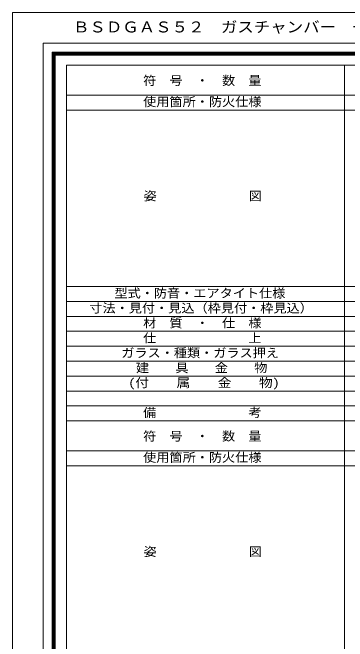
# Model space of a CAD drawing. Units: millimetres, scale not verified. Extents: x -14862 to 14850, y -10512 to 10500.
# Drawn here: x -14850 to -9249, y -30 to 10500 of the extents above; entities that cross this region are included whole.
import ezdxf
from ezdxf.enums import TextEntityAlignment as Align

# ---------------------------------------------------------------- set-up
doc = ezdxf.new("R2010")
doc.units = ezdxf.units.MM
doc.header["$LTSCALE"] = 50
doc.layers.add('0-0_0', color=7, linetype='Continuous')
doc.layers.add('0-1_USER1', color=7, linetype='Continuous', lineweight=9)
doc.styles.add('ＭＳ ゴシック', font='')
doc.styles.get('ＭＳ ゴシック').set_extended_font_data('MS Gothic')

msp = doc.modelspace()

# ---------------------------------------------------------------- linework, layer by layer
at = {"layer": '0-1_USER1'}
for p, q in [((-14850, -10500), (-14850, 10500)), ((-14850, 10500), (14850, 10500)), ((-14340.23, 9987.41), (14340.79, 9987.41)), ((-14340.23, -9999.25), (-14340.23, 9987.41)), ((-14190.23, 9837.97), (14190.23, 9837.97)), ((-14190.23, -9849.81), (-14190.23, 9837.97)), ((-14177.82, 9825.57), (14177.82, 9825.57)), ((-14177.82, -9837.41), (-14177.82, 9825.57)), ((-14164.85, 9812.59), (14165.42, 9812.59)), ((-14164.85, -9825), (-14164.85, 9812.59)), ((-14152.44, 9799.62), (14152.45, 9799.62)), ((-14152.44, -9812.03), (-14152.44, 9799.62)), ((-14140.04, 9787.22), (14140.04, 9787.22)), ((-14140.04, -9799.06), (-14140.04, 9787.22)), ((-13949.96, 9617.94), (13950.04, 9617.94)), ((-13949.96, -8247.06), (-13949.96, 9617.94)), ((-9299.96, -8247.06), (-9299.96, 9617.94)), ((-13949.96, 9117.94), (13950.04, 9117.94)), ((-13949.96, 8867.94), (13950.04, 8867.94)), ((-13949.96, 5912.94), (13950.04, 5912.94)), ((-13949.96, 5662.94), (13950.04, 5662.94)), ((-13949.96, 5412.94), (13950.04, 5412.94)), ((-13949.96, 5162.94), (13950.04, 5162.94)), ((-13949.96, 4912.94), (13950.04, 4912.94)), ((-13949.96, 4662.94), (13950.04, 4662.94)), ((-13949.96, 4412.94), (13950.04, 4412.94)), ((-13949.96, 4162.94), (13950.04, 4162.94)), ((-13949.96, 3912.94), (13950.04, 3912.94)), ((-13949.96, 3662.94), (13950.04, 3662.94)), ((-13949.96, 3162.94), (13950.04, 3162.94)), ((-13949.96, 2912.94), (13950.04, 2912.94))]:
    msp.add_line(p, q, dxfattribs=at)

# ---------------------------------------------------------------- texts
at = {"layer": '0-0_0', "color": 3, "style": 'ＭＳ ゴシック', "width": 1.1}
msp.add_text('ＢＳＤＧＡＳ５２\u3000ガスチャンバー\u3000一般設置型\u3000枠見込６０', height=183.3, dxfattribs=at).set_placement((-13840.22, 10112.41), align=Align.BOTTOM_LEFT)
at = {"layer": '0-1_USER1', "style": 'ＭＳ ゴシック'}
for s, width, p in [('符\u3000号\u3000・\u3000数\u3000量', 1.1, (-12666.33, 9242.94)), ('使用箇所・防火仕様', 1.1, (-12666.33, 8887.94)), ('姿\u3000\u3000\u3000\u3000\u3000\u3000\u3000図', 1.1, (-12659.66, 7310.44)), ('型式・防音・エアタイト仕様', 1.1, (-13146.33, 5682.94)), ('寸法・見付・見込（枠見付・枠見込）', 1.1, (-13566.33, 5432.94)), ('材\u3000質\u3000・\u3000仕\u3000様', 1.1, (-12666.33, 5182.94)), ('仕\u3000\u3000\u3000\u3000\u3000\u3000\u3000上', 1.1, (-12666.33, 4932.94)), ('ガラス・種類・ガラス押え', 1.1, (-13033, 4682.94)), ('建\u3000\u3000具\u3000\u3000金\u3000\u3000物', 1.1, (-12786.33, 4432.94)), ('(付\u3000\u3000属\u3000\u3000金\u3000\u3000物)', 1.15, (-12913, 4182.94)), ('備\u3000\u3000\u3000\u3000\u3000\u3000\u3000考', 1.1, (-12666.33, 3682.94)), ('符\u3000号\u3000・\u3000数\u3000量', 1.1, (-12666.33, 3287.94)), ('使用箇所・防火仕様', 1.1, (-12666.33, 2932.94)), ('姿\u3000\u3000\u3000\u3000\u3000\u3000\u3000図', 1.1, (-12659.66, 1355.44))]:
    msp.add_text(s, height=146.6, dxfattribs=dict(at, width=width)).set_placement(p, align=Align.BOTTOM_LEFT)

doc.saveas('drawing.dxf')
